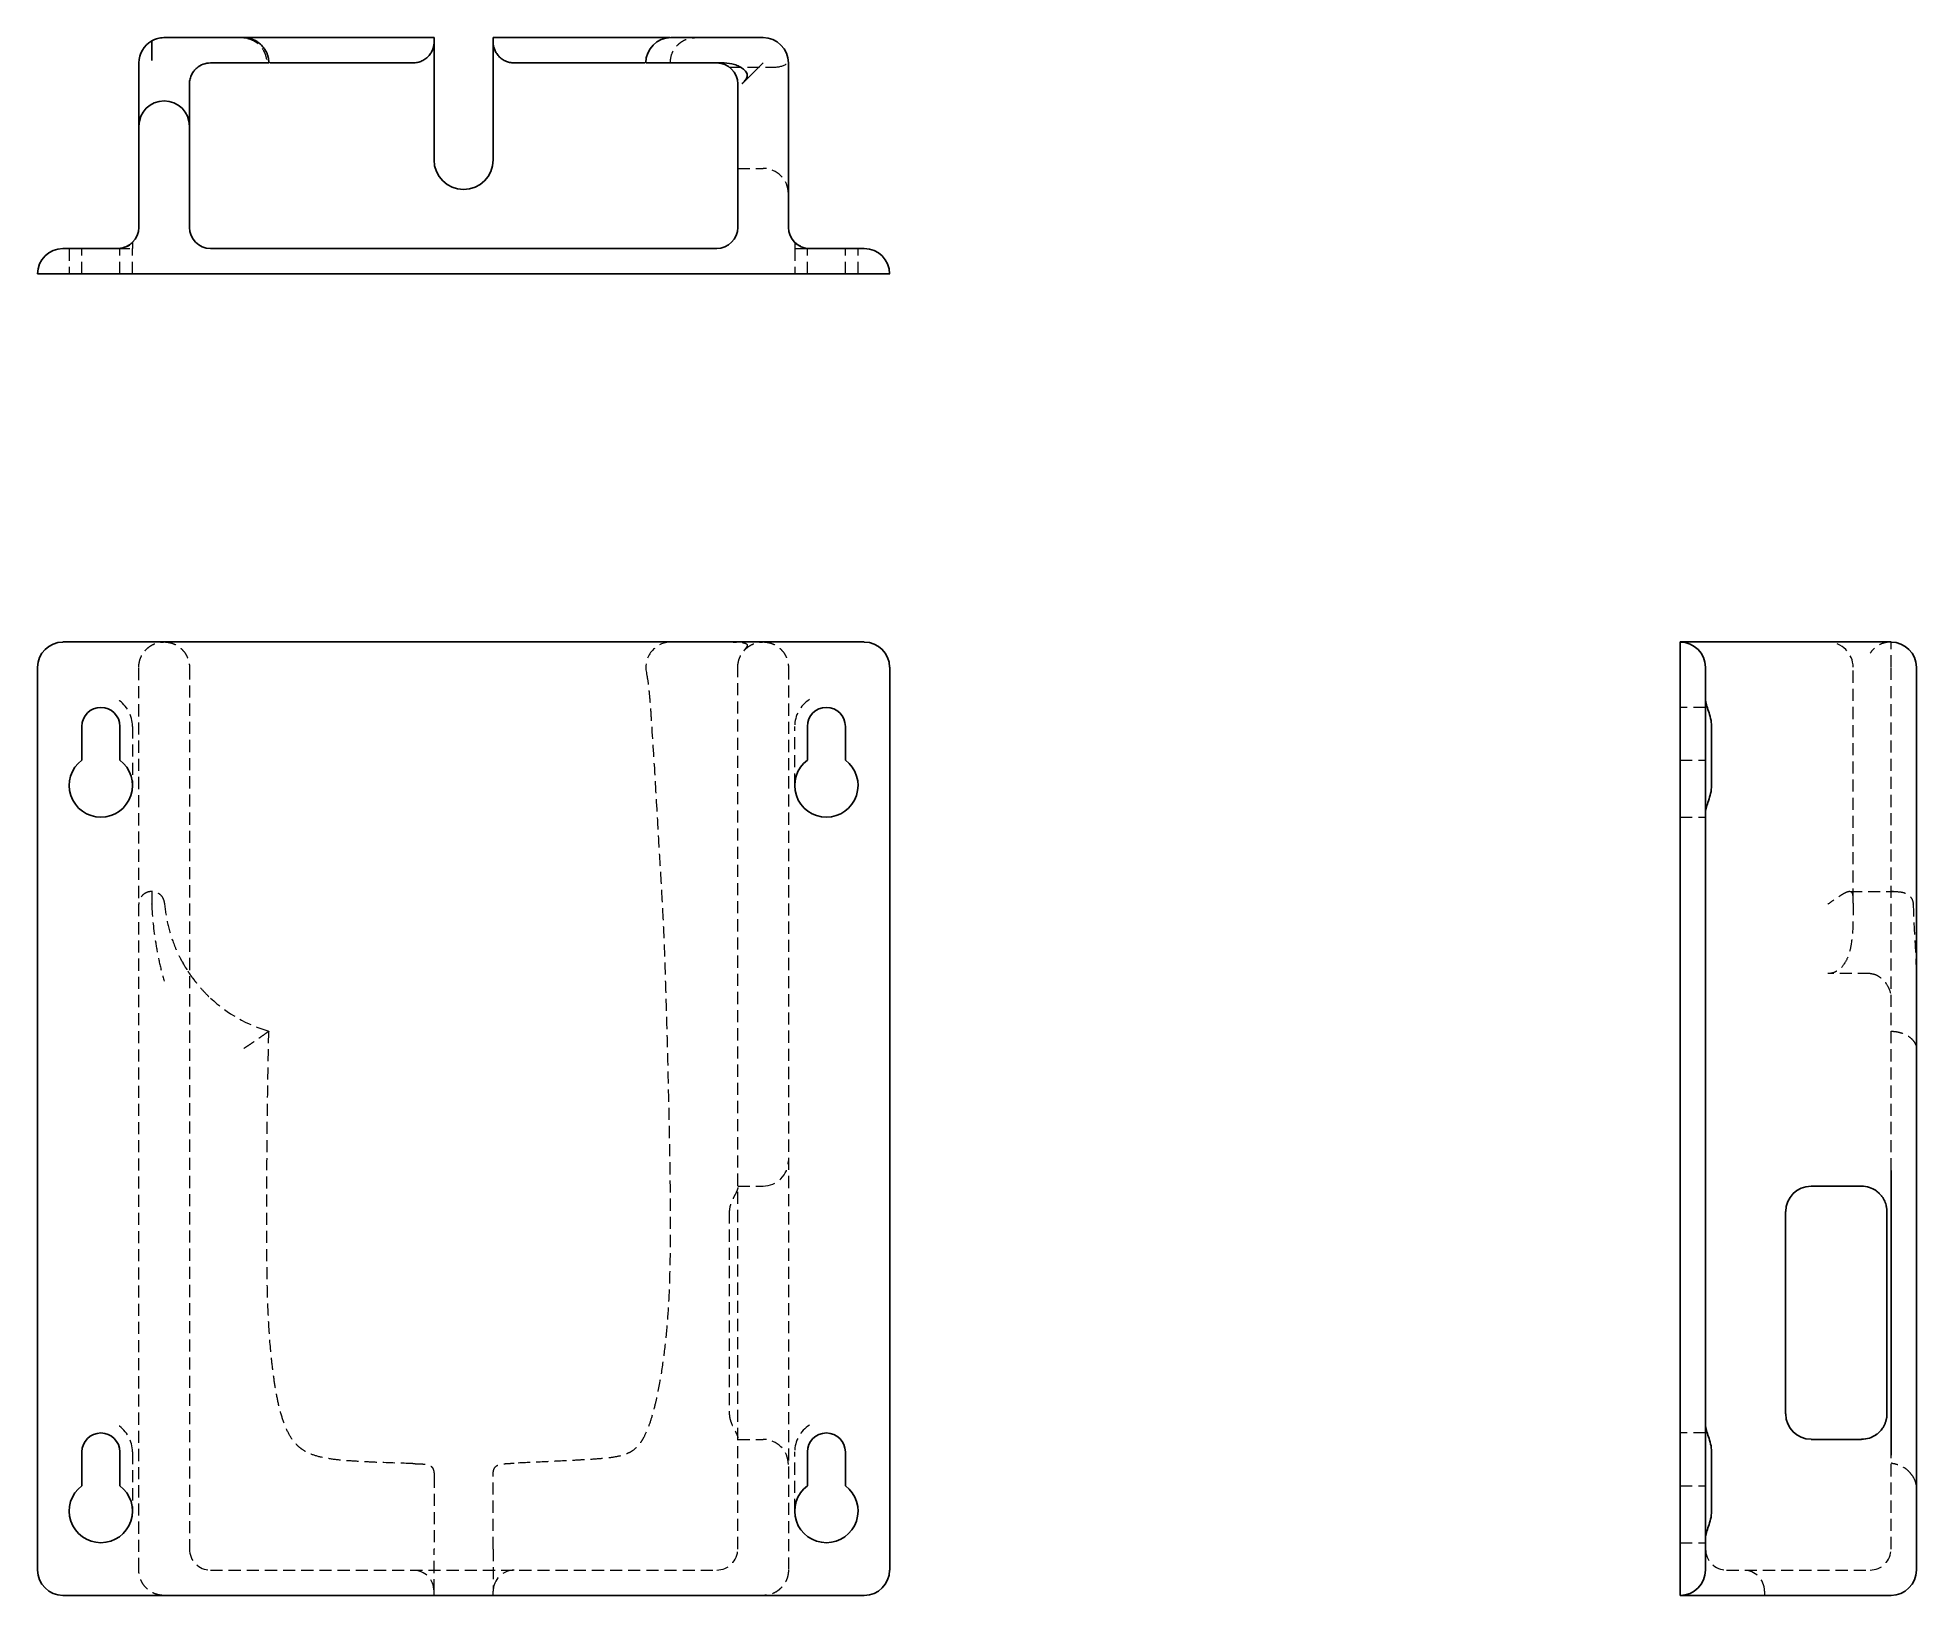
# Model space of a CAD drawing. Header units: millimetres. Extents: x 38 to 235, y 7 to 170.
import ezdxf

# ---------------------------------------------------------------- set-up
doc = ezdxf.new("R2010")
doc.units = ezdxf.units.MM
doc.linetypes.add('HIDDEN', pattern=[1.905, 1.27, -0.635])

msp = doc.modelspace()

# ---------------------------------------------------------------- linework, layer by layer
at = {"color": 7, "linetype": 'Continuous', "lineweight": 25}
for p, q in [((51.59, 170.39), (59.87, 170.39)), ((79.9, 165.52), (79.9, 169.94)), ((86.1, 169.94), (86.1, 165.52)), ((104.76, 170.39), (114.41, 170.39)), ((48.93, 161.1), (48.93, 167.73)), ((62.57, 167.73), (56.45, 167.73)), ((104.76, 167.73), (102.11, 167.73)), ((110.34, 167.73), (104.76, 167.73)), ((117.07, 167.73), (117.07, 150.48)), ((54.24, 165.52), (54.24, 161.1)), ((79.9, 165.52), (79.9, 157.56)), ((86.1, 157.56), (86.1, 165.52)), ((111.76, 150.48), (111.76, 165.52)), ((48.93, 150.48), (48.93, 161.1)), ((54.24, 161.1), (54.24, 150.48)), ((40.97, 148.26), (46.72, 148.26)), ((56.45, 148.26), (109.55, 148.26)), ((119.28, 148.26), (125.03, 148.26)), ((40.97, 145.61), (38.31, 145.61)), ((40.97, 145.61), (51.59, 145.61)), ((51.59, 145.61), (114.41, 145.61)), ((114.41, 145.61), (125.03, 145.61)), ((127.69, 145.61), (125.03, 145.61)), ((40.97, 107), (51.59, 107)), ((51.59, 107), (114.41, 107)), ((114.41, 107), (125.03, 107)), ((232.73, 107), (210.61, 107)), ((210.61, 104.34), (210.61, 107)), ((38.31, 104.34), (38.31, 9.66)), ((127.69, 104.34), (127.69, 9.66)), ((210.61, 104.34), (210.61, 9.66)), ((213.26, 104.34), (213.26, 9.66)), ((235.39, 104.34), (235.39, 9.66)), ((42.96, 94.61), (42.96, 98.15)), ((46.94, 98.15), (46.94, 94.61)), ((119.06, 94.61), (119.06, 98.15)), ((123.04, 98.15), (123.04, 94.61)), ((213.9, 91.95), (213.9, 98.15)), ((232.73, 47.27), (232.73, 51.58)), ((229.64, 49.92), (224.33, 49.92)), ((221.67, 47.27), (221.67, 26.03)), ((232.29, 26.03), (232.29, 47.27)), ((232.73, 26.03), (232.73, 47.27)), ((232.73, 21.72), (232.73, 26.03)), ((42.96, 18.51), (42.96, 22.05)), ((46.94, 22.05), (46.94, 18.51)), ((119.06, 18.51), (119.06, 22.05)), ((123.04, 22.05), (123.04, 18.51)), ((213.9, 15.85), (213.9, 22.05)), ((224.33, 23.37), (229.64, 23.37)), ((210.61, 7), (210.61, 9.66)), ((40.97, 7), (51.59, 7)), ((51.59, 7), (114.41, 7)), ((114.41, 7), (125.03, 7)), ((232.73, 7), (210.61, 7))]:
    msp.add_line(p, q, dxfattribs=at)
at = {"color": 7, "linetype": 'HIDDEN', "lineweight": 18}
for p, q in [((59.67, 170.39), (60.18, 170.33)), ((110.87, 167.29), (115.6, 167.29)), ((111.76, 156.67), (114.41, 156.67)), ((41.63, 148.26), (41.63, 145.61)), ((42.96, 145.61), (42.96, 148.26)), ((46.72, 148.26), (48.27, 148.26)), ((46.94, 145.61), (46.94, 148.26)), ((48.27, 148.9), (48.27, 148.26)), ((48.27, 145.61), (48.27, 148.26)), ((117.73, 148.9), (117.73, 148.26)), ((117.73, 148.26), (119.28, 148.26)), ((117.73, 148.26), (117.73, 145.61)), ((119.06, 145.61), (119.06, 148.26)), ((123.04, 145.61), (123.04, 148.26)), ((124.37, 145.61), (124.37, 148.26)), ((232.73, 104.34), (232.73, 107)), ((48.93, 9.66), (48.93, 104.34)), ((54.24, 104.34), (54.24, 11.87)), ((111.76, 11.87), (111.76, 104.34)), ((117.07, 104.34), (117.07, 9.66)), ((228.75, 79.87), (228.75, 104.34)), ((232.73, 51.58), (232.73, 104.34)), ((213.26, 100.14), (210.61, 100.14)), ((48.27, 98.15), (48.27, 91.95)), ((117.73, 91.95), (117.73, 98.15)), ((210.61, 94.61), (213.26, 94.61)), ((210.61, 88.64), (213.26, 88.64)), ((50.26, 80.82), (50.31, 80.82)), ((228.39, 80.82), (228.42, 80.82)), ((228.42, 80.82), (232.73, 80.82)), ((233, 80.82), (232.73, 80.82)), ((230.52, 72.22), (226.1, 72.22)), ((111.76, 49.92), (114.41, 49.92)), ((110.87, 47.27), (110.87, 26.03)), ((213.26, 24.04), (210.61, 24.04)), ((48.27, 22.05), (48.27, 15.85)), ((111.76, 23.37), (114.41, 23.37)), ((117.73, 15.85), (117.73, 22.05)), ((232.73, 11.87), (232.73, 21.72)), ((79.9, 19.56), (79.9, 11.87)), ((86.1, 11.87), (86.1, 19.58)), ((210.61, 18.51), (213.26, 18.51)), ((79.9, 7.44), (79.9, 11.87)), ((86.1, 11.87), (86.1, 7.44)), ((210.61, 12.53), (213.26, 12.53)), ((56.45, 9.66), (109.55, 9.66)), ((215.48, 9.66), (230.52, 9.66)), ((79.9, 7), (79.9, 7.44)), ((86.1, 7), (86.1, 7.44)), ((219.46, 7.44), (219.46, 7))]:
    msp.add_line(p, q, dxfattribs=at)
at = {"color": 7, "linetype": 'Continuous', "lineweight": 25}
for centre, radius, start, end in [((51.59, 167.73), 2.65, 119.3406, 180), ((104.76, 167.73), 2.65, 90, 180), ((114.41, 167.73), 2.65, 0, 90), ((109.55, 165.52), 2.21, 0, 90), ((51.59, 161.1), 2.65, 0, 180), ((83, 157.56), 3.1, 180, 0), ((46.72, 150.48), 2.21, 270, 0), ((56.45, 150.48), 2.21, 180, 270), ((109.55, 150.48), 2.21, 270, 0), ((119.28, 150.48), 2.21, 180, 270), ((40.97, 145.61), 2.65, 90, 180), ((125.03, 145.61), 2.65, 0, 90), ((40.97, 104.34), 2.65, 90, 180), ((125.03, 104.34), 2.65, 0, 90), ((210.61, 104.34), 2.65, 0, 90), ((232.73, 104.34), 2.65, 0, 90), ((44.95, 98.15), 1.99, 0, 180), ((121.05, 98.15), 1.99, 0, 180), ((44.95, 91.95), 3.32, 126.8699, 53.1301), ((121.05, 91.95), 3.32, 126.8699, 53.1301), ((224.33, 47.27), 2.65, 90, 180), ((229.64, 47.27), 2.65, 54.3147, 90), ((224.33, 26.03), 2.65, 180, 270), ((44.95, 22.05), 1.99, 0, 180), ((121.05, 22.05), 1.99, 0, 180), ((229.64, 26.03), 2.65, 270, 305.6853), ((44.95, 15.85), 3.32, 126.8699, 53.1301), ((121.05, 15.85), 3.32, 126.8699, 53.1301), ((40.97, 9.66), 2.65, 180, 270), ((125.03, 9.66), 2.65, 270, 0), ((210.61, 9.66), 2.65, 270, 0), ((232.73, 9.66), 2.65, 270, 0)]:
    msp.add_arc(centre, radius, start, end, dxfattribs=at)
at = {"color": 7, "linetype": 'HIDDEN', "lineweight": 18}
for centre, radius, start, end in [((115.6, 169.94), 2.65, 270, 303.5573), ((114.41, 154.02), 2.65, 0, 90), ((104.76, 104.34), 2.65, 90, 191.9985), ((226.1, 104.34), 2.65, 0, 90), ((44.95, 98.15), 3.32, 0, 57.769), ((121.05, 98.15), 3.32, 122.231, 180), ((66.85, 80.82), 15.26, 207.7116, 217.184), ((66.85, 80.82), 15.26, 227.0657, 253.7028), ((114.41, 52.58), 2.65, 270, 0), ((44.95, 22.05), 3.32, 0, 57.769), ((121.05, 22.05), 3.32, 122.231, 180), ((114.41, 20.72), 2.65, 0, 90), ((56.45, 11.87), 2.21, 180, 270), ((109.55, 11.87), 2.21, 270, 0), ((215.48, 11.87), 2.21, 180, 270), ((230.52, 11.87), 2.21, 270, 0), ((77.69, 7.44), 2.21, 0, 90), ((88.31, 7.44), 2.21, 90, 180), ((217.25, 7.44), 2.21, 0, 90)]:
    msp.add_arc(centre, radius, start, end, dxfattribs=at)
at = {"color": 7, "linetype": 'Continuous', "lineweight": 25}
for points, knots in [([(50.28, 170.05), (50.34, 170.08), (50.46, 170.14), (50.88, 170.32), (51.32, 170.36), (51.54, 170.38)], [0, 0, 0, 0, 0.331798, 0.66579, 1, 1, 1, 1]), ([(50.28, 168), (50.28, 168.22), (50.28, 168.56), (50.28, 169), (50.28, 169.31), (50.28, 169.6), (50.28, 169.8), (50.28, 169.92), (50.28, 169.98), (50.28, 170.03), (50.28, 170.04), (50.28, 170.04)], [0, 0, 0, 0, 0.249448, 0.369956, 0.499133, 0.620005, 0.749532, 0.810633, 0.872561, 0.935579, 1, 1, 1, 1]), ([(62.57, 167.73), (62.57, 167.78), (62.56, 167.87), (62.55, 168.01), (62.53, 168.15), (62.51, 168.29), (62.47, 168.43), (62.43, 168.57), (62.38, 168.71), (62.27, 168.96), (62.06, 169.31), (61.72, 169.69), (61.3, 170), (60.93, 170.19), (60.6, 170.29), (60.36, 170.35), (60.12, 170.38), (59.96, 170.38), (59.87, 170.39)], [0, 0, 0, 0, 0.029937, 0.060159, 0.090715, 0.121653, 0.153021, 0.184866, 0.217233, 0.250169, 0.366746, 0.500195, 0.609666, 0.750241, 0.812353, 0.874815, 0.936845, 1, 1, 1, 1]), ([(59.98, 170.39), (59.99, 170.39), (60.04, 170.39), (60.27, 170.39), (60.63, 170.39), (61.14, 170.39), (61.79, 170.39), (62.52, 170.39), (63.55, 170.39), (64.9, 170.39), (66.47, 170.39), (68.14, 170.39), (69.83, 170.39), (71.53, 170.39), (74.88, 170.39), (77.68, 170.39), (79.9, 170.39)], [0, 0, 0, 0, 0.018246, 0.110109, 0.202013, 0.293769, 0.348136, 0.402356, 0.456594, 0.510857, 0.566037, 0.621012, 0.675592, 0.730218, 0.784919, 1, 1, 1, 1]), ([(77.69, 167.73), (77.85, 167.73), (78.01, 167.75), (78.33, 167.82), (78.48, 167.87), (78.77, 168.01), (78.91, 168.09), (79.17, 168.29), (79.28, 168.4), (79.48, 168.64), (79.57, 168.76), (79.71, 169.02), (79.76, 169.15), (79.84, 169.41), (79.87, 169.53), (79.9, 169.75), (79.9, 169.85), (79.9, 169.94)], [0, 0, 0, 0, 0.125, 0.125, 0.25, 0.25, 0.375, 0.375, 0.5, 0.5, 0.625, 0.625, 0.75, 0.75, 0.875, 0.875, 1, 1, 1, 1]), ([(79.9, 170.39), (79.9, 170.39), (79.9, 170.35), (79.9, 170.2), (79.9, 170.09), (79.9, 169.94)], [0, 0, 0, 0, 0.5, 0.5, 1, 1, 1, 1]), ([(86.1, 170.39), (87.16, 170.39), (89.29, 170.39), (92.48, 170.39), (95.67, 170.39), (98.23, 170.39), (100.12, 170.39), (101.33, 170.39), (102.45, 170.39), (103.38, 170.39), (104.12, 170.39), (104.47, 170.39), (104.65, 170.39)], [0, 0, 0, 0, 0.155909, 0.311819, 0.467725, 0.623627, 0.685711, 0.748079, 0.810003, 0.872392, 0.934532, 1, 1, 1, 1]), ([(86.1, 169.94), (86.1, 170.09), (86.1, 170.2), (86.1, 170.35), (86.1, 170.39), (86.1, 170.39)], [0, 0, 0, 0, 0.5, 0.5, 1, 1, 1, 1]), ([(86.1, 169.94), (86.1, 169.85), (86.1, 169.75), (86.13, 169.53), (86.16, 169.41), (86.24, 169.16), (86.29, 169.03), (86.43, 168.77), (86.52, 168.64), (86.72, 168.4), (86.83, 168.29), (87.08, 168.1), (87.22, 168.01), (87.52, 167.87), (87.67, 167.82), (87.98, 167.75), (88.15, 167.73), (88.31, 167.73)], [0, 0, 0, 0, 0.125, 0.125, 0.25, 0.25, 0.375, 0.375, 0.5, 0.5, 0.625, 0.625, 0.75, 0.75, 0.875, 0.875, 1, 1, 1, 1]), ([(54.24, 165.52), (54.24, 165.61), (54.25, 165.71), (54.27, 165.89), (54.29, 165.97), (54.35, 166.23), (54.41, 166.38), (54.55, 166.66), (54.63, 166.79), (54.81, 167.01), (54.91, 167.11), (55.21, 167.37), (55.44, 167.5), (55.92, 167.68), (56.18, 167.73), (56.45, 167.73)], [0, 0, 0, 0, 0.0625, 0.0625, 0.125, 0.125, 0.25, 0.25, 0.375, 0.375, 0.5, 0.5, 0.75, 0.75, 1, 1, 1, 1]), ([(77.69, 167.73), (75.92, 167.73), (73.27, 167.73), (70.17, 167.73), (68.4, 167.73), (67.29, 167.73), (66.43, 167.73), (65.81, 167.73), (65.28, 167.73), (64.68, 167.73), (64.14, 167.73), (63.67, 167.73), (63.32, 167.73), (62.98, 167.73), (62.75, 167.73), (62.68, 167.73), (62.68, 167.73)], [0, 0, 0, 0, 0.219641, 0.329487, 0.385251, 0.440822, 0.471022, 0.501989, 0.532243, 0.563416, 0.629095, 0.696617, 0.767986, 0.839389, 0.983192, 1, 1, 1, 1]), ([(102.02, 167.73), (101.99, 167.73), (101.86, 167.73), (101.51, 167.73), (100.84, 167.73), (99.83, 167.73), (98.76, 167.73), (97.29, 167.73), (93.8, 167.73), (90.68, 167.73), (88.31, 167.73)], [0, 0, 0, 0, 0.014908, 0.064279, 0.138344, 0.21262, 0.287199, 0.362039, 0.514466, 1, 1, 1, 1]), ([(110.34, 167.73), (110.7, 167.73), (111.06, 167.67), (111.58, 167.5), (111.75, 167.44), (112.07, 167.27), (112.23, 167.18), (112.51, 166.95), (112.64, 166.82), (112.74, 166.58), (112.75, 166.5), (112.75, 166.34), (112.73, 166.26), (112.65, 166.05), (112.56, 165.93), (112.38, 165.71), (112.29, 165.61), (112.2, 165.52)], [0, 0, 0, 0, 0.25, 0.25, 0.375, 0.375, 0.5, 0.5, 0.625, 0.625, 0.6875, 0.6875, 0.75, 0.75, 0.875, 0.875, 1, 1, 1, 1]), ([(114.41, 167.73), (114.21, 167.52), (113.99, 167.31), (113.56, 166.88), (113.36, 166.67), (112.96, 166.28), (112.78, 166.1), (112.46, 165.78), (112.32, 165.64), (112.2, 165.52)], [0, 0, 0, 0, 0.25, 0.25, 0.5, 0.5, 0.75, 0.75, 1, 1, 1, 1]), ([(47.44, 148.41), (47.31, 148.36), (47.1, 148.28), (46.82, 148.27), (46.72, 148.26)], [0, 0, 0, 0, 0.638052, 1, 1, 1, 1]), ([(48.27, 148.9), (48.24, 148.87), (48.17, 148.82), (47.91, 148.55), (47.63, 148.47), (47.61, 148.46)], [0, 0, 0, 0, 0.423754, 0.964162, 1, 1, 1, 1]), ([(118.29, 148.53), (118.18, 148.58), (117.89, 148.71), (117.75, 148.88), (117.74, 148.89), (117.73, 148.9)], [0, 0, 0, 0, 0.304913, 0.806729, 1, 1, 1, 1]), ([(119.28, 148.26), (119.02, 148.28), (118.7, 148.31), (118.52, 148.41), (118.49, 148.42)], [0, 0, 0, 0, 0.833598, 1, 1, 1, 1]), ([(213.9, 98.15), (213.9, 98.44), (213.86, 98.71), (213.74, 99.26), (213.66, 99.51), (213.5, 99.99), (213.42, 100.21), (213.3, 100.62), (213.26, 100.8), (213.26, 100.96)], [0, 0, 0, 0, 0.25, 0.25, 0.5, 0.5, 0.75, 0.75, 1, 1, 1, 1]), ([(213.26, 89.15), (213.26, 89.3), (213.3, 89.48), (213.42, 89.89), (213.5, 90.11), (213.66, 90.59), (213.74, 90.85), (213.86, 91.38), (213.9, 91.67), (213.9, 91.95)], [0, 0, 0, 0, 0.25, 0.25, 0.5, 0.5, 0.75, 0.75, 1, 1, 1, 1]), ([(232.29, 47.27), (232.29, 47.29), (232.29, 47.35), (232.28, 47.44), (232.28, 47.53), (232.26, 47.64), (232.24, 47.77), (232.2, 47.97), (232.12, 48.21), (232.01, 48.47), (231.86, 48.72), (231.71, 48.93), (231.56, 49.09), (231.44, 49.22), (231.31, 49.33), (231.23, 49.39), (231.18, 49.42)], [0, 0, 0, 0, 0.0301321, 0.0610853, 0.0931223, 0.1264805, 0.1843788, 0.250727, 0.3751297, 0.4998016, 0.6345388, 0.7482479, 0.8192736, 0.8843625, 0.9442788, 1, 1, 1, 1]), ([(231.18, 23.87), (231.21, 23.89), (231.26, 23.92), (231.33, 23.98), (231.4, 24.04), (231.47, 24.11), (231.54, 24.18), (231.61, 24.25), (231.72, 24.38), (231.86, 24.56), (231.98, 24.77), (232.07, 24.96), (232.12, 25.09), (232.17, 25.23), (232.21, 25.37), (232.24, 25.52), (232.27, 25.68), (232.29, 25.85), (232.29, 25.97), (232.29, 26.03)], [0, 0, 0, 0, 0.03134, 0.063887, 0.097848, 0.133409, 0.17073, 0.209949, 0.251186, 0.359528, 0.499819, 0.562163, 0.624628, 0.687114, 0.7492, 0.815588, 0.873552, 0.938933, 1, 1, 1, 1]), ([(213.9, 22.05), (213.9, 22.33), (213.86, 22.61), (213.74, 23.15), (213.66, 23.41), (213.5, 23.88), (213.42, 24.11), (213.3, 24.52), (213.26, 24.7), (213.26, 24.85)], [0, 0, 0, 0, 0.25, 0.25, 0.5, 0.5, 0.75, 0.75, 1, 1, 1, 1]), ([(213.26, 13.04), (213.26, 13.2), (213.3, 13.38), (213.42, 13.79), (213.5, 14.01), (213.66, 14.49), (213.74, 14.74), (213.86, 15.28), (213.9, 15.56), (213.9, 15.85)], [0, 0, 0, 0, 0.25, 0.25, 0.5, 0.5, 0.75, 0.75, 1, 1, 1, 1])]:
    msp.add_open_spline(points, degree=3, knots=knots, dxfattribs=at)
msp.add_open_spline([(50.28, 170.05), (50.28, 170.05), (50.28, 170.05), (50.28, 170.04)], degree=3, dxfattribs=at)
at = {"color": 7, "linetype": 'HIDDEN', "lineweight": 18}
for points, knots in [([(60.33, 170.3), (60.49, 170.26), (60.88, 170.14), (61.48, 169.75), (61.98, 169.15), (62.29, 168.43), (62.33, 167.97), (62.35, 167.73)], [0, 0, 0, 0, 0.138195, 0.345266, 0.609541, 0.793583, 1, 1, 1, 1]), ([(104.67, 167.73), (104.71, 168.07), (104.76, 168.58), (105.1, 169.21), (105.45, 169.63), (105.88, 169.98), (106.5, 170.3), (107.02, 170.35), (107.35, 170.39)], [0, 0, 0, 0, 0.239922, 0.368861, 0.50044, 0.631954, 0.760702, 1, 1, 1, 1]), ([(48.93, 104.34), (48.93, 104.38), (48.93, 104.45), (48.94, 104.56), (48.95, 104.67), (48.97, 104.78), (48.99, 104.89), (49.01, 105), (49.04, 105.11), (49.08, 105.22), (49.17, 105.47), (49.37, 105.84), (49.65, 106.17), (49.91, 106.41), (50.21, 106.63), (50.52, 106.79), (50.85, 106.9), (51.08, 106.95), (51.33, 106.99), (51.49, 106.99), (51.59, 107)], [0, 0, 0, 0, 0.0165866, 0.0333149, 0.0502793, 0.0675705, 0.085274, 0.1034697, 0.122231, 0.141625, 0.1617125, 0.2659538, 0.3932215, 0.4614031, 0.5366375, 0.6908027, 0.7640707, 0.8478085, 0.9110317, 1, 1, 1, 1]), ([(51.59, 107), (51.64, 107), (51.73, 107), (51.86, 106.98), (51.97, 106.97), (52.13, 106.94), (52.32, 106.9), (52.65, 106.79), (52.96, 106.63), (53.26, 106.41), (53.52, 106.17), (53.8, 105.84), (54.01, 105.44), (54.12, 105.14), (54.17, 104.94), (54.21, 104.74), (54.24, 104.54), (54.24, 104.41), (54.24, 104.34)], [0, 0, 0, 0, 0.0477074, 0.0889788, 0.1238141, 0.1522134, 0.2359523, 0.3092316, 0.4634089, 0.538644, 0.6068362, 0.7341099, 0.8383635, 0.8740069, 0.9075613, 0.9394255, 0.9700644, 1, 1, 1, 1]), ([(110.34, 107), (110.7, 107), (111.06, 107), (111.58, 106.99), (111.75, 106.98), (112.07, 106.96), (112.23, 106.94), (112.51, 106.88), (112.64, 106.84), (112.74, 106.74), (112.75, 106.7), (112.75, 106.61), (112.73, 106.56), (112.65, 106.41), (112.56, 106.3), (112.38, 106.07), (112.29, 105.94), (112.2, 105.81)], [0, 0, 0, 0, 0.25, 0.25, 0.375, 0.375, 0.5, 0.5, 0.625, 0.625, 0.6875, 0.6875, 0.75, 0.75, 0.875, 0.875, 1, 1, 1, 1]), ([(111.76, 104.34), (111.76, 104.38), (111.76, 104.45), (111.77, 104.56), (111.78, 104.67), (111.8, 104.78), (111.82, 104.89), (111.84, 105), (111.87, 105.11), (111.91, 105.22), (112, 105.47), (112.2, 105.84), (112.48, 106.17), (112.74, 106.41), (113.04, 106.63), (113.35, 106.79), (113.68, 106.9), (113.91, 106.95), (114.16, 106.99), (114.32, 106.99), (114.41, 107)], [0, 0, 0, 0, 0.016587, 0.033315, 0.050279, 0.06757, 0.085274, 0.10347, 0.122231, 0.141625, 0.161712, 0.265954, 0.393221, 0.461403, 0.536638, 0.690803, 0.764071, 0.847808, 0.911032, 1, 1, 1, 1]), ([(114.41, 107), (114.46, 107), (114.56, 107), (114.69, 106.98), (114.8, 106.97), (114.96, 106.94), (115.15, 106.9), (115.48, 106.79), (115.79, 106.63), (116.09, 106.41), (116.35, 106.17), (116.63, 105.84), (116.84, 105.44), (116.95, 105.14), (117, 104.94), (117.04, 104.74), (117.06, 104.54), (117.07, 104.41), (117.07, 104.34)], [0, 0, 0, 0, 0.0477074, 0.0889788, 0.1238141, 0.1522134, 0.2359523, 0.3092316, 0.4634089, 0.538644, 0.6068362, 0.7341099, 0.8383635, 0.8740069, 0.9075613, 0.9394255, 0.9700644, 1, 1, 1, 1]), ([(232.73, 107), (232.52, 107), (232.31, 106.97), (231.88, 106.87), (231.67, 106.79), (231.28, 106.58), (231.1, 106.45), (230.78, 106.15), (230.64, 105.98), (230.52, 105.81)], [0, 0, 0, 0, 0.25, 0.25, 0.5, 0.5, 0.75, 0.75, 1, 1, 1, 1]), ([(102.17, 103.79), (102.25, 103.37), (102.32, 102.94), (102.43, 102.02), (102.48, 101.53), (102.56, 100.54), (102.6, 100.03), (102.67, 99), (102.7, 98.49), (102.87, 95.92), (103, 93.85), (103.24, 89.72), (103.36, 87.65), (103.54, 84.54), (103.6, 83.51), (103.72, 81.44), (103.78, 80.41), (103.89, 78.35), (103.94, 77.33), (104.03, 75.28), (104.07, 74.25), (104.17, 71.15), (104.23, 69.08), (104.41, 62.87), (104.51, 58.73), (104.62, 52.53), (104.65, 50.46), (104.68, 46.34), (104.68, 44.29), (104.61, 40.21), (104.54, 38.18), (104.32, 35.18), (104.23, 34.19), (104, 32.2), (103.87, 31.21), (103.55, 29.25), (103.37, 28.28), (103.05, 26.88), (102.93, 26.42), (102.67, 25.53), (102.54, 25.1), (102.23, 24.3), (102.07, 23.92), (101.8, 23.42), (101.71, 23.26), (101.53, 22.99), (101.44, 22.86), (101.15, 22.52), (100.95, 22.34), (100.61, 22.1), (100.49, 22.03), (100.23, 21.9), (100.09, 21.84), (99.63, 21.68), (99.28, 21.59), (98.48, 21.45), (98.03, 21.4), (97.08, 21.31), (96.58, 21.28), (95.56, 21.22), (95.05, 21.19), (93.5, 21.11), (92.46, 21.06), (90.39, 20.96), (89.35, 20.92), (88.31, 20.87)], [0, 0, 0, 0, 0.015625, 0.015625, 0.03125, 0.03125, 0.046875, 0.046875, 0.0625, 0.0625, 0.125, 0.125, 0.1875, 0.1875, 0.21875, 0.21875, 0.25, 0.25, 0.28125, 0.28125, 0.3125, 0.3125, 0.375, 0.375, 0.5, 0.5, 0.5625, 0.5625, 0.625, 0.625, 0.6875, 0.6875, 0.71875, 0.71875, 0.75, 0.75, 0.78125, 0.78125, 0.796875, 0.796875, 0.8125, 0.8125, 0.828125, 0.828125, 0.835938, 0.835938, 0.84375, 0.84375, 0.859375, 0.859375, 0.867188, 0.867188, 0.875, 0.875, 0.890625, 0.890625, 0.90625, 0.90625, 0.921875, 0.921875, 0.9375, 0.9375, 0.96875, 0.96875, 1, 1, 1, 1]), ([(50.26, 80.82), (50.14, 80.82), (50.04, 80.81), (49.84, 80.76), (49.74, 80.72), (49.49, 80.59), (49.35, 80.48), (49.14, 80.22), (49.06, 80.09), (48.96, 79.8), (48.93, 79.64), (48.93, 79.49)], [0, 0, 0, 0, 0.125, 0.125, 0.25, 0.25, 0.5, 0.5, 0.75, 0.75, 1, 1, 1, 1]), ([(50.28, 80.82), (50.28, 80.82), (50.28, 80.82), (50.28, 80.74), (50.28, 80.62), (50.28, 80.44), (50.28, 80.23), (50.28, 80.03), (50.28, 79.88), (50.28, 79.72), (50.28, 79.6), (50.28, 79.54)], [0, 0, 0, 0, 0.249448, 0.369956, 0.499133, 0.620005, 0.749532, 0.810633, 0.872561, 0.935579, 1, 1, 1, 1]), ([(51.63, 79.6), (51.62, 79.77), (51.57, 79.94), (51.42, 80.24), (51.32, 80.37), (51.13, 80.54), (51.06, 80.59), (50.92, 80.68), (50.84, 80.71), (50.62, 80.8), (50.46, 80.82), (50.31, 80.82)], [0, 0, 0, 0, 0.25, 0.25, 0.5, 0.5, 0.625, 0.625, 0.75, 0.75, 1, 1, 1, 1]), ([(228.39, 80.82), (228.33, 80.82), (228.26, 80.81), (228.1, 80.76), (228.01, 80.72), (227.74, 80.59), (227.55, 80.48), (227.15, 80.22), (226.94, 80.09), (226.52, 79.8), (226.31, 79.64), (226.1, 79.49)], [0, 0, 0, 0, 0.125, 0.125, 0.25, 0.25, 0.5, 0.5, 0.75, 0.75, 1, 1, 1, 1]), ([(228.75, 79.6), (228.75, 79.77), (228.75, 79.94), (228.75, 80.24), (228.74, 80.37), (228.71, 80.54), (228.7, 80.59), (228.67, 80.68), (228.65, 80.71), (228.57, 80.8), (228.51, 80.82), (228.42, 80.82)], [0, 0, 0, 0, 0.25, 0.25, 0.5, 0.5, 0.625, 0.625, 0.75, 0.75, 1, 1, 1, 1]), ([(233, 80.82), (233.22, 80.82), (233.56, 80.82), (234, 80.74), (234.31, 80.62), (234.6, 80.44), (234.8, 80.23), (234.92, 80.03), (234.98, 79.88), (235.03, 79.72), (235.04, 79.6), (235.04, 79.54)], [0, 0, 0, 0, 0.249448, 0.369956, 0.499133, 0.620005, 0.749532, 0.810633, 0.872561, 0.935579, 1, 1, 1, 1]), ([(50.28, 79.49), (50.34, 78.13), (50.48, 76.77), (50.81, 74.76), (50.93, 74.09), (51.23, 72.75), (51.4, 72.09), (51.59, 71.43)], [0, 0, 0, 0, 0.5, 0.5, 0.75, 0.75, 1, 1, 1, 1]), ([(51.63, 79.6), (51.69, 78.85), (51.81, 78.11), (52.15, 76.66), (52.37, 75.94), (52.77, 74.9), (52.92, 74.56), (53.24, 73.9), (53.4, 73.59), (53.73, 73.01), (53.89, 72.75), (54.09, 72.45), (54.14, 72.36), (54.22, 72.25), (54.24, 72.22), (54.24, 72.22)], [0, 0, 0, 0, 0.25, 0.25, 0.5, 0.5, 0.625, 0.625, 0.75, 0.75, 0.875, 0.875, 0.9375, 0.9375, 1, 1, 1, 1]), ([(228.75, 79.6), (228.75, 78.85), (228.75, 78.11), (228.7, 76.66), (228.65, 75.94), (228.47, 74.9), (228.4, 74.56), (228.18, 73.9), (228.04, 73.59), (227.68, 73.01), (227.45, 72.75), (227, 72.45), (226.83, 72.36), (226.48, 72.25), (226.29, 72.22), (226.1, 72.22)], [0, 0, 0, 0, 0.25, 0.25, 0.5, 0.5, 0.625, 0.625, 0.75, 0.75, 0.875, 0.875, 0.9375, 0.9375, 1, 1, 1, 1]), ([(235.05, 79.49), (235.08, 78.61), (235.14, 76.84), (235.32, 74.2), (235.36, 72.47), (235.38, 71.61)], [0, 0, 0, 0, 0.331808, 0.665811, 1, 1, 1, 1]), ([(54.24, 72.22), (54.24, 72.22), (54.25, 72.21), (54.27, 72.18), (54.29, 72.15), (54.35, 72.06), (54.41, 71.97), (54.55, 71.78), (54.63, 71.67), (54.81, 71.44), (54.91, 71.31), (55.21, 70.94), (55.44, 70.68), (55.92, 70.15), (56.18, 69.9), (56.45, 69.64)], [0, 0, 0, 0, 0.0625, 0.0625, 0.125, 0.125, 0.25, 0.25, 0.375, 0.375, 0.5, 0.5, 0.75, 0.75, 1, 1, 1, 1]), ([(230.52, 72.22), (230.61, 72.22), (230.71, 72.21), (230.89, 72.18), (230.97, 72.15), (231.23, 72.06), (231.38, 71.97), (231.66, 71.78), (231.79, 71.67), (232.01, 71.44), (232.11, 71.31), (232.37, 70.94), (232.5, 70.68), (232.68, 70.15), (232.73, 69.9), (232.73, 69.64)], [0, 0, 0, 0, 0.0625, 0.0625, 0.125, 0.125, 0.25, 0.25, 0.375, 0.375, 0.5, 0.5, 0.75, 0.75, 1, 1, 1, 1]), ([(62.57, 66.17), (62.57, 66.17), (62.56, 66.17), (62.55, 66.16), (62.53, 66.15), (62.51, 66.13), (62.47, 66.1), (62.43, 66.07), (62.38, 66.03), (62.27, 65.95), (62.06, 65.8), (61.72, 65.56), (61.3, 65.27), (60.93, 65.01), (60.6, 64.79), (60.36, 64.63), (60.12, 64.47), (59.96, 64.37), (59.87, 64.31)], [0, 0, 0, 0, 0.029937, 0.060159, 0.090715, 0.121653, 0.153021, 0.184866, 0.217233, 0.250169, 0.366746, 0.500195, 0.609666, 0.750241, 0.812353, 0.874815, 0.936845, 1, 1, 1, 1]), ([(77.69, 20.83), (76.43, 20.87), (75.18, 20.9), (73.32, 20.98), (72.7, 21.01), (71.49, 21.08), (70.89, 21.12), (69.73, 21.22), (69.17, 21.29), (68.14, 21.47), (67.66, 21.58), (66.81, 21.88), (66.45, 22.05), (65.97, 22.38), (65.82, 22.5), (65.53, 22.75), (65.4, 22.89), (65.02, 23.34), (64.79, 23.7), (64.37, 24.54), (64.18, 25.01), (63.85, 26.03), (63.7, 26.56), (63.45, 27.67), (63.35, 28.24), (63.15, 29.41), (63.07, 30.01), (62.92, 31.21), (62.85, 31.82), (62.67, 33.64), (62.59, 34.85), (62.47, 37.31), (62.43, 38.55), (62.38, 41.03), (62.37, 42.28), (62.34, 46.04), (62.35, 48.56), (62.38, 53.59), (62.4, 56.1), (62.47, 61.14), (62.51, 63.65), (62.57, 66.17)], [0, 0, 0, 0, 0.0625, 0.0625, 0.09375, 0.09375, 0.125, 0.125, 0.15625, 0.15625, 0.1875, 0.1875, 0.21875, 0.21875, 0.234375, 0.234375, 0.25, 0.25, 0.28125, 0.28125, 0.3125, 0.3125, 0.34375, 0.34375, 0.375, 0.375, 0.40625, 0.40625, 0.4375, 0.4375, 0.5, 0.5, 0.5625, 0.5625, 0.625, 0.625, 0.75, 0.75, 0.875, 0.875, 1, 1, 1, 1]), ([(232.73, 66.17), (232.78, 66.17), (232.87, 66.17), (233.01, 66.16), (233.15, 66.15), (233.29, 66.13), (233.43, 66.1), (233.57, 66.07), (233.71, 66.03), (233.96, 65.95), (234.31, 65.8), (234.69, 65.56), (235, 65.27), (235.19, 65.01), (235.29, 64.79), (235.35, 64.63), (235.38, 64.47), (235.38, 64.37), (235.39, 64.31)], [0, 0, 0, 0, 0.029937, 0.060159, 0.090715, 0.121653, 0.153021, 0.184866, 0.217233, 0.250169, 0.366746, 0.500195, 0.609666, 0.750241, 0.812353, 0.874815, 0.936845, 1, 1, 1, 1]), ([(111.76, 49.77), (111.76, 49.72), (111.75, 49.66), (111.7, 49.53), (111.67, 49.45), (111.56, 49.2), (111.45, 49.01), (111.29, 48.69), (111.24, 48.57), (111.13, 48.34), (111.08, 48.22), (110.94, 47.83), (110.87, 47.55), (110.87, 47.27)], [0, 0, 0, 0, 0.125, 0.125, 0.25, 0.25, 0.5, 0.5, 0.625, 0.625, 0.75, 0.75, 1, 1, 1, 1]), ([(110.87, 26.03), (110.87, 25.88), (110.89, 25.74), (110.95, 25.47), (110.99, 25.34), (111.12, 24.95), (111.24, 24.72), (111.45, 24.29), (111.56, 24.1), (111.71, 23.76), (111.76, 23.62), (111.76, 23.53)], [0, 0, 0, 0, 0.125, 0.125, 0.25, 0.25, 0.5, 0.5, 0.75, 0.75, 1, 1, 1, 1]), ([(77.69, 20.83), (77.85, 20.82), (78.01, 20.82), (78.33, 20.8), (78.48, 20.8), (78.77, 20.78), (78.91, 20.76), (79.17, 20.72), (79.28, 20.69), (79.48, 20.61), (79.57, 20.56), (79.71, 20.43), (79.76, 20.35), (79.84, 20.16), (79.87, 20.06), (79.9, 19.83), (79.9, 19.7), (79.9, 19.56)], [0, 0, 0, 0, 0.125, 0.125, 0.25, 0.25, 0.375, 0.375, 0.5, 0.5, 0.625, 0.625, 0.75, 0.75, 0.875, 0.875, 1, 1, 1, 1]), ([(86.1, 19.58), (86.1, 19.71), (86.1, 19.84), (86.13, 20.07), (86.16, 20.18), (86.24, 20.36), (86.29, 20.44), (86.43, 20.58), (86.52, 20.63), (86.72, 20.71), (86.83, 20.74), (87.08, 20.79), (87.22, 20.81), (87.52, 20.83), (87.67, 20.84), (87.98, 20.86), (88.15, 20.86), (88.31, 20.87)], [0, 0, 0, 0, 0.125, 0.125, 0.25, 0.25, 0.375, 0.375, 0.5, 0.5, 0.625, 0.625, 0.75, 0.75, 0.875, 0.875, 1, 1, 1, 1]), ([(234.94, 19.58), (234.85, 19.71), (234.75, 19.84), (234.53, 20.07), (234.41, 20.18), (234.16, 20.36), (234.03, 20.44), (233.77, 20.58), (233.64, 20.63), (233.4, 20.71), (233.29, 20.74), (233.1, 20.79), (233.01, 20.81), (232.87, 20.83), (232.82, 20.84), (232.75, 20.86), (232.73, 20.86), (232.73, 20.87)], [0, 0, 0, 0, 0.125, 0.125, 0.25, 0.25, 0.375, 0.375, 0.5, 0.5, 0.625, 0.625, 0.75, 0.75, 0.875, 0.875, 1, 1, 1, 1]), ([(234.94, 19.58), (235.09, 19.36), (235.2, 19.13), (235.35, 18.63), (235.39, 18.37), (235.39, 18.11)], [0, 0, 0, 0, 0.5, 0.5, 1, 1, 1, 1]), ([(51.59, 7), (51.54, 7), (51.44, 7), (51.31, 7.02), (51.2, 7.03), (51.04, 7.06), (50.85, 7.1), (50.52, 7.21), (50.21, 7.37), (49.91, 7.59), (49.65, 7.83), (49.37, 8.16), (49.16, 8.56), (49.05, 8.86), (49, 9.06), (48.96, 9.26), (48.94, 9.46), (48.93, 9.59), (48.93, 9.66)], [0, 0, 0, 0, 0.047707, 0.088979, 0.123814, 0.152213, 0.235952, 0.309232, 0.463409, 0.538644, 0.606836, 0.73411, 0.838363, 0.874007, 0.907561, 0.939426, 0.970064, 1, 1, 1, 1]), ([(117.07, 9.66), (117.07, 9.62), (117.07, 9.55), (117.06, 9.44), (117.05, 9.33), (117.03, 9.22), (117.01, 9.11), (116.99, 9), (116.96, 8.89), (116.92, 8.78), (116.83, 8.53), (116.63, 8.16), (116.35, 7.83), (116.09, 7.59), (115.79, 7.37), (115.48, 7.21), (115.15, 7.1), (114.92, 7.05), (114.67, 7.01), (114.51, 7.01), (114.41, 7)], [0, 0, 0, 0, 0.016587, 0.033315, 0.050279, 0.06757, 0.085274, 0.10347, 0.122231, 0.141625, 0.161712, 0.265954, 0.393221, 0.461403, 0.536638, 0.690803, 0.764071, 0.847808, 0.911032, 1, 1, 1, 1])]:
    msp.add_open_spline(points, degree=3, knots=knots, dxfattribs=at)
for points in [[(232.73, 80.82), (232.82, 80.82), (232.91, 80.82), (233, 80.82)], [(50.28, 79.49), (50.28, 79.51), (50.28, 79.53), (50.28, 79.54)], [(235.05, 79.49), (235.05, 79.51), (235.05, 79.53), (235.04, 79.54)]]:
    msp.add_open_spline(points, degree=3, dxfattribs=at)

doc.saveas('drawing.dxf')
